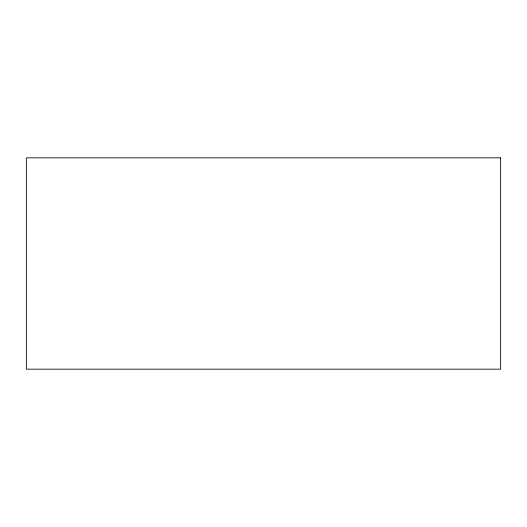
<?xml version="1.0" encoding="UTF-8"?>
<svg xmlns="http://www.w3.org/2000/svg" width="527" height="527" viewBox="0 0 527 527"><rect width="100%" height="100%" fill="white"/><g stroke="black" fill="none" stroke-linecap="round" stroke-linejoin="round"><path stroke-width="0.79" d="M500.65 157.836L26.35 157.836L26.35 369.163L500.65 369.163L500.65 157.836"/></g></svg>
